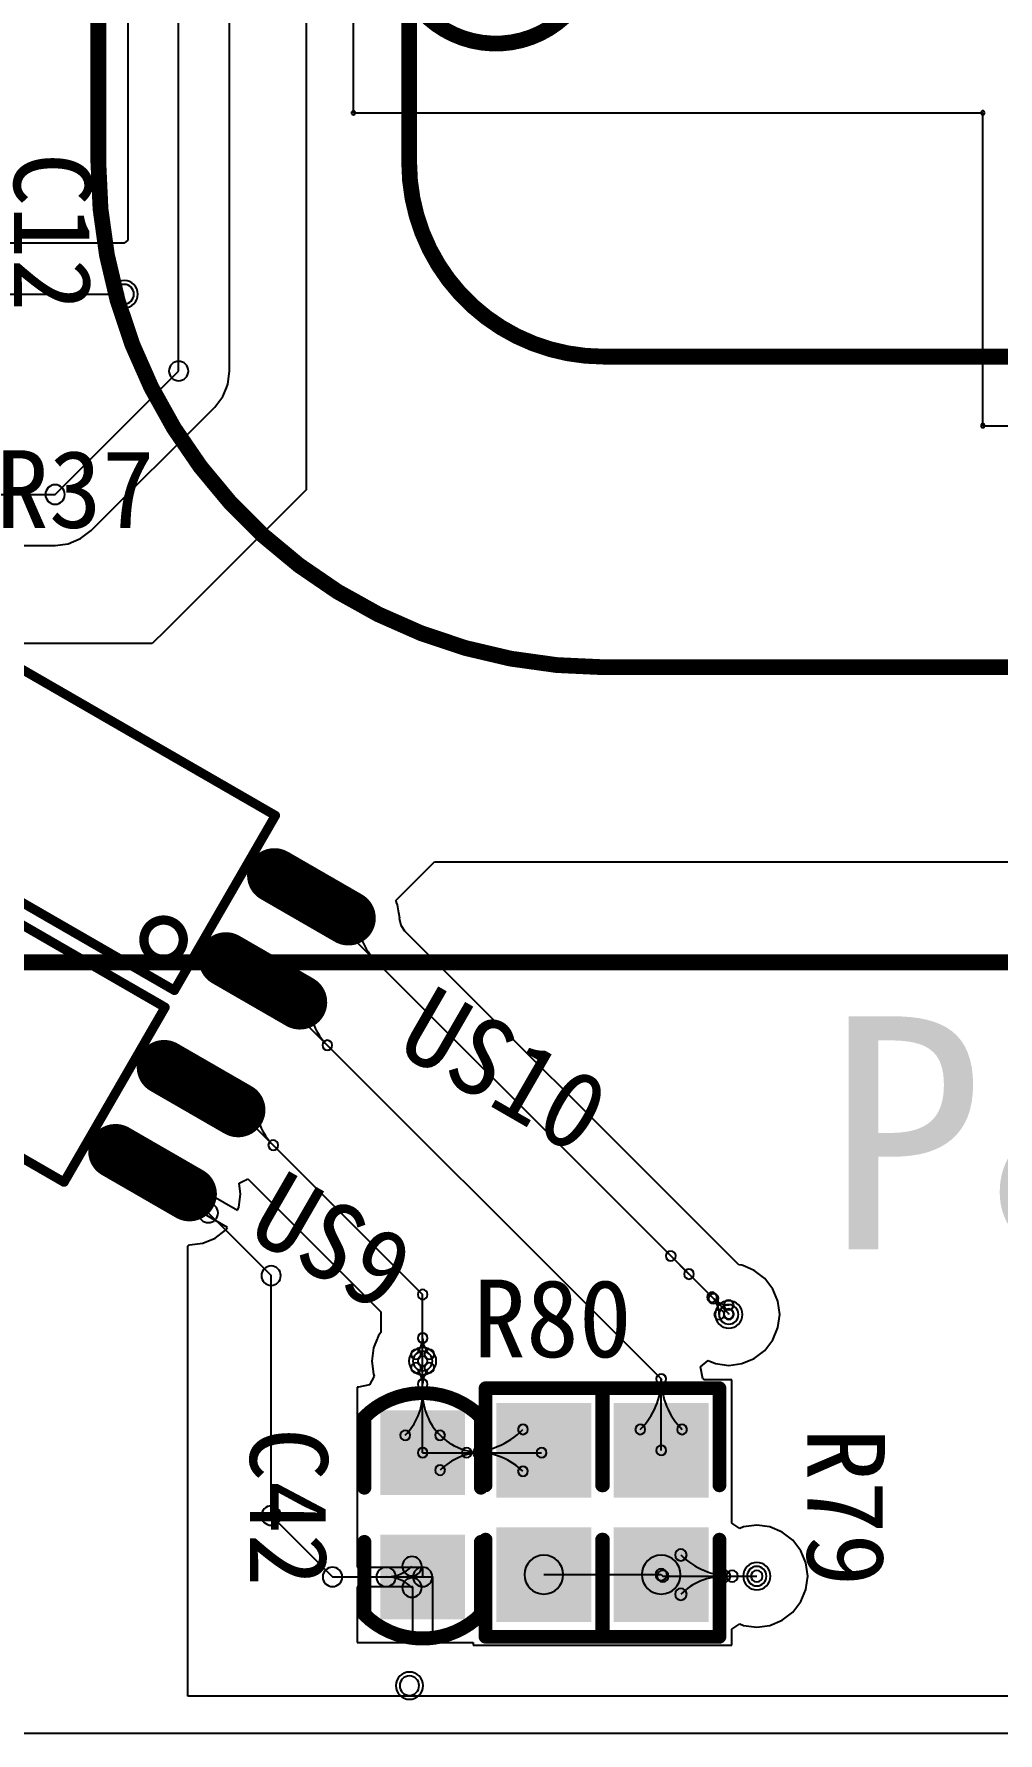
# Model space of a CAD drawing. Header units: inches. Extents: x 32166 to 34772, y 2386 to 4229.
# Drawn here: x 32935 to 32988.6, y 3806.7 to 3901.3 of the extents above; entities that cross this region are included whole.
import ezdxf

# ---------------------------------------------------------------- set-up
doc = ezdxf.new("R2010")
doc.units = ezdxf.units.IN
doc.header["$LTSCALE"] = 0.64311
doc.header["$MEASUREMENT"] = 0
for name, color, linetype in [('KEEPOUTLAYER', 6, 'CONTINUOUS'), ('MULTILAYER', 9, 'CONTINUOUS'), ('TOPLAYER', 1, 'CONTINUOUS'), ('TOPOVERLAY', 2, 'CONTINUOUS'), ('TOPPASTE', 8, 'CONTINUOUS'), ('TOPSOLDER', 216, 'CONTINUOUS')]:
    doc.layers.add(name, color=color, linetype=linetype)
doc.styles.get("Standard").update_dxf_attribs({"font": 'txt', "width": 0.8})

msp = doc.modelspace()

# ---------------------------------------------------------------- linework, layer by layer
at = {"layer": 'KEEPOUTLAYER'}
for p, q in [((32952.737, 3896.873), (32952.737, 3969.797)), ((32952.737, 3896.873), (32987.729, 3896.873)), ((32987.729, 3879.464), (32987.729, 3896.873)), ((32987.729, 3879.464), (33042.722, 3879.464)), ((32893.167, 3806.731), (34340.368, 3806.731))]:
    msp.add_line(p, q, dxfattribs=at)
for centre, start, end in [((32952.737, 3896.873), 0, 180), ((32952.737, 3896.873), 0, 180), ((32952.737, 3896.873), 180, 0), ((32952.737, 3896.873), 180, 0), ((32987.729, 3896.873), 0, 180), ((32987.729, 3896.873), 0, 180), ((32987.729, 3896.873), 180, 0), ((32987.729, 3896.873), 180, 0), ((32987.729, 3879.464), 0, 180), ((32987.729, 3879.464), 0, 180), ((32987.729, 3879.464), 180, 0), ((32987.729, 3879.464), 180, 0)]:
    msp.add_arc(centre, 0.108, start, end, dxfattribs=at)
at = {"layer": 'MULTILAYER'}
for centre, start, end in [((32939.996, 3886.781), 0, 180), ((32939.996, 3886.781), 180, 0), ((32973.605, 3830.016), 0, 180), ((32973.605, 3830.016), 180, 0), ((32956.585, 3827.424), 0, 180), ((32956.585, 3827.424), 180, 0), ((32975.161, 3815.458), 0, 180), ((32975.161, 3815.458), 180, 0), ((32955.85, 3809.367), 0, 180), ((32955.85, 3809.367), 180, 0)]:
    msp.add_arc(centre, 0.54, start, end, dxfattribs=at)
at = {"layer": 'TOPLAYER'}
for p, q in [((32950.105, 3942.423), (32950.105, 3877.882)), ((32943.02, 3882.504), (32943.02, 3904.148)), ((32945.852, 3882.504), (32945.852, 3904.148)), ((32940.188, 3902.975), (32940.188, 3889.782)), ((32940.188, 3889.782), (32939.996, 3889.613)), ((32939.996, 3889.613), (32932.887, 3889.613)), ((32929.369, 3886.781), (32939.996, 3886.781)), ((32936.151, 3875.636), (32943.02, 3882.504)), ((32945.756, 3881.771), (32945.852, 3882.504)), ((32945.473, 3881.088), (32945.673, 3881.571)), ((32945.673, 3881.571), (32945.756, 3881.771)), ((32938.154, 3873.633), (32945.023, 3880.502)), ((32945.023, 3880.502), (32945.473, 3881.088)), ((32950.105, 3877.882), (32950.105, 3875.895)), ((32928.159, 3875.636), (32936.151, 3875.636)), ((32950.105, 3875.895), (32942.286, 3868.076)), ((32937.567, 3873.183), (32938.154, 3873.633)), ((32932.082, 3872.803), (32936.151, 3872.803)), ((32936.151, 3872.803), (32936.884, 3872.9)), ((32936.884, 3872.9), (32937.167, 3873.017)), ((32937.167, 3873.017), (32937.567, 3873.183)), ((32942.286, 3868.076), (32941.551, 3867.341)), ((32941.551, 3867.341), (32931.831, 3867.341)), ((32955.094, 3853.043), (32957.253, 3855.202)), ((32957.253, 3855.202), (33046.182, 3855.202)), ((32950.402, 3853.253), (32950.499, 3853.253)), ((32950.402, 3853.253), (32970.382, 3833.273)), ((32955.124, 3852.971), (32955.094, 3853.043)), ((32955.136, 3852.953), (32955.124, 3852.971)), ((32955.14, 3852.932), (32955.136, 3852.953)), ((32955.195, 3852.798), (32955.14, 3852.932)), ((32955.252, 3852.368), (32955.195, 3852.798)), ((32955.312, 3852.065), (32955.252, 3852.368)), ((32955.304, 3852.055), (32955.312, 3852.065)), ((32955.384, 3851.655), (32955.304, 3852.055)), ((32955.312, 3852.065), (32955.312, 3852.065)), ((32955.586, 3851.351), (32955.384, 3851.655)), ((32955.623, 3851.314), (32955.586, 3851.351)), ((32972.024, 3834.914), (32955.623, 3851.314)), ((32955.623, 3851.314), (32955.623, 3851.314)), ((32955.623, 3851.314), (32955.623, 3851.314)), ((32947.702, 3848.576), (32969.847, 3826.431)), ((32944.7, 3843.014), (32956.585, 3831.129)), ((32941.292, 3837.431), (32941.841, 3838.381)), ((32941.841, 3838.381), (32946.29, 3835.813)), ((32942, 3838.338), (32948.161, 3832.177)), ((32945.741, 3834.863), (32941.292, 3837.431)), ((32946.379, 3837.318), (32946.644, 3837.449)), ((32946.458, 3836.718), (32946.379, 3837.318)), ((32946.644, 3837.449), (32946.815, 3837.533)), ((32946.815, 3837.533), (32946.871, 3837.561)), ((32946.815, 3837.533), (32946.815, 3837.533)), ((32946.871, 3837.561), (32954.263, 3830.168)), ((32946.29, 3835.813), (32946.361, 3835.985)), ((32946.361, 3835.985), (32946.458, 3836.718)), ((32974.162, 3832.775), (32972.024, 3834.914)), ((32943.625, 3833.886), (32944.358, 3833.982)), ((32944.358, 3833.982), (32945.041, 3834.265)), ((32945.041, 3834.265), (32945.628, 3834.715)), ((32945.628, 3834.715), (32945.741, 3834.863)), ((32943.538, 3833.809), (32943.625, 3833.886)), ((32943.538, 3808.773), (32943.538, 3833.809)), ((32970.382, 3833.273), (32971.392, 3832.263)), ((32970.382, 3833.273), (32973.605, 3830.049)), ((32948.161, 3818.828), (32948.161, 3832.177)), ((32974.339, 3832.752), (32974.162, 3832.775)), ((32974.473, 3832.697), (32974.339, 3832.752)), ((32974.494, 3832.692), (32974.473, 3832.697)), ((32974.512, 3832.681), (32974.494, 3832.692)), ((32975.022, 3832.469), (32974.512, 3832.681)), ((32975.608, 3832.019), (32975.022, 3832.469)), ((32956.585, 3827.424), (32956.585, 3831.129)), ((32976.058, 3831.433), (32975.608, 3832.019)), ((32976.341, 3830.749), (32976.058, 3831.433)), ((32954.263, 3830.168), (32954.263, 3829.012)), ((32976.438, 3830.016), (32976.341, 3830.749)), ((32973.605, 3830.016), (32973.605, 3830.049)), ((32976.058, 3828.6), (32976.341, 3829.283)), ((32976.341, 3829.283), (32976.438, 3830.016)), ((32954.06, 3828.668), (32953.849, 3828.157)), ((32954.064, 3828.688), (32954.06, 3828.668)), ((32954.076, 3828.706), (32954.064, 3828.688)), ((32954.132, 3828.841), (32954.076, 3828.706)), ((32954.263, 3829.012), (32954.132, 3828.841)), ((32975.608, 3828.014), (32976.058, 3828.6)), ((32953.849, 3828.157), (32953.752, 3827.424)), ((32953.752, 3827.424), (32953.849, 3826.691)), ((32956.585, 3822.327), (32956.585, 3827.424)), ((32972.034, 3827.104), (32972.459, 3827.452)), ((32972.459, 3827.452), (32972.872, 3827.281)), ((32974.339, 3827.281), (32975.022, 3827.564)), ((32975.022, 3827.564), (32975.608, 3828.014)), ((32953.895, 3826.581), (32953.636, 3826.097)), ((32953.849, 3826.691), (32953.895, 3826.581)), ((32969.847, 3822.456), (32969.847, 3826.431)), ((32972.168, 3826.431), (32972.034, 3827.104)), ((32972.178, 3826.43), (32972.168, 3826.431)), ((32972.222, 3826.379), (32972.178, 3826.43)), ((32972.178, 3826.43), (32972.178, 3826.43)), ((32972.178, 3826.43), (32972.178, 3826.43)), ((32972.178, 3826.43), (32972.178, 3826.43)), ((32972.178, 3826.43), (32972.178, 3826.43)), ((32973.77, 3826.379), (32972.222, 3826.379)), ((32972.872, 3827.281), (32973.605, 3827.184)), ((32973.605, 3827.184), (32974.339, 3827.281)), ((32973.77, 3818.534), (32973.77, 3826.379)), ((32953.024, 3825.975), (32952.936, 3825.975)), ((32952.936, 3825.975), (32952.936, 3818.679)), ((32953.636, 3826.097), (32953.024, 3825.975)), ((32956.585, 3822.327), (32963.194, 3822.327)), ((32948.161, 3818.828), (32951.573, 3815.415)), ((32952.936, 3818.679), (32952.936, 3815.963)), ((32973.77, 3818.415), (32973.77, 3818.534)), ((32974.226, 3818.11), (32973.77, 3818.415)), ((32974.428, 3818.194), (32974.226, 3818.11)), ((32975.161, 3818.29), (32974.428, 3818.194)), ((32975.894, 3818.194), (32975.161, 3818.29)), ((32976.577, 3817.911), (32975.894, 3818.194)), ((32977.163, 3817.461), (32976.577, 3817.911)), ((32977.613, 3816.874), (32977.163, 3817.461)), ((32952.936, 3815.963), (32956.586, 3815.963)), ((32956.586, 3815.963), (32956.586, 3815.416)), ((32977.896, 3816.191), (32977.613, 3816.874)), ((32977.993, 3815.458), (32977.896, 3816.191)), ((32951.573, 3815.415), (32956.585, 3815.415)), ((32956.586, 3815.416), (32957.133, 3815.416)), ((32957.133, 3815.416), (32957.133, 3811.767)), ((32963.324, 3815.544), (32969.847, 3815.544)), ((32969.847, 3815.544), (32969.934, 3815.458)), ((32969.934, 3815.458), (32975.161, 3815.458)), ((32977.896, 3814.725), (32977.993, 3815.458)), ((32956.036, 3814.866), (32952.936, 3814.866)), ((32952.936, 3814.866), (32952.936, 3811.767)), ((32956.036, 3811.767), (32956.036, 3814.866)), ((32977.613, 3814.042), (32977.896, 3814.725)), ((32976.577, 3813.005), (32977.163, 3813.455)), ((32977.163, 3813.455), (32977.613, 3814.042)), ((32973.77, 3812.501), (32974.226, 3812.806)), ((32973.77, 3811.622), (32973.77, 3812.501)), ((32974.226, 3812.806), (32974.428, 3812.722)), ((32974.428, 3812.722), (32975.161, 3812.626)), ((32975.161, 3812.626), (32975.894, 3812.722)), ((32975.894, 3812.722), (32976.577, 3813.005)), ((32952.936, 3811.767), (32956.036, 3811.767)), ((32957.133, 3811.767), (32959.401, 3811.767)), ((32959.401, 3811.767), (32959.401, 3811.622)), ((32959.401, 3811.622), (32973.77, 3811.622)), ((33013.749, 3808.773), (32943.538, 3808.773))]:
    msp.add_line(p, q, dxfattribs=at)
at = {"layer": 'TOPLAYER', "const_width": 2.16}
for points in [[(32948.344, 3854.441), (32952.46, 3852.065)], [(32945.644, 3849.764), (32949.76, 3847.388)], [(32946.325, 3841.394), (32942.21, 3843.77)], [(32943.625, 3836.718), (32939.51, 3839.094)]]:
    msp.add_lwpolyline(points, dxfattribs=at)
at = {"layer": 'TOPLAYER', "const_width": 1.08}
for points in [[(32948.812, 3854.171, 1), (32947.877, 3854.711, 1)], [(32952.927, 3851.795, 1), (32951.992, 3852.335, 1)], [(32946.112, 3849.494, 1), (32945.177, 3850.034, 1)], [(32950.227, 3847.118, 1), (32949.292, 3847.658, 1)], [(32941.742, 3844.04, 1), (32942.678, 3843.5, 1)], [(32945.858, 3841.664, 1), (32946.793, 3841.124, 1)], [(32939.042, 3839.364, 1), (32939.978, 3838.824, 1)], [(32943.158, 3836.988, 1), (32944.093, 3836.448, 1)]]:
    msp.add_lwpolyline(points, format="xyb", close=True, dxfattribs=at)
at = {"layer": 'TOPLAYER'}
for centre, radius, start, end in [((32939.996, 3886.781), 0.54, 0, 180), ((32939.996, 3886.781), 0.54, 0, 180), ((32939.996, 3886.781), 0.54, 180, 0), ((32939.996, 3886.781), 0.54, 180, 0), ((32943.02, 3882.504), 0.54, 0, 180), ((32943.02, 3882.504), 0.54, 0, 180), ((32943.02, 3882.504), 0.54, 180, 0), ((32943.02, 3882.504), 0.54, 180, 0), ((32936.151, 3875.636), 0.54, 0, 180), ((32936.151, 3875.636), 0.54, 0, 180), ((32936.151, 3875.636), 0.54, 180, 0), ((32936.151, 3875.636), 0.54, 180, 0), ((32950.402, 3853.253), 0.274, 0, 180), ((32950.402, 3853.253), 0.274, 0, 180), ((32950.402, 3853.253), 0.274, 180, 0), ((32950.402, 3853.253), 0.274, 180, 0), ((32950.499, 3853.253), 0.274, 0, 180), ((32950.499, 3853.253), 0.274, 180, 0), ((32952.991, 3852.065), 0.274, 0, 180), ((32952.991, 3852.065), 0.274, 0, 180), ((32952.991, 3852.065), 0.274, 180, 0), ((32952.991, 3852.065), 0.274, 180, 0), ((32956.373, 3852.065), 3.382, 180.00016, 225.00016), ((32956.373, 3852.065), 3.382, 180.00016, 225.00016), ((32953.982, 3849.673), 0.274, 0, 180), ((32953.982, 3849.673), 0.274, 0, 180), ((32953.982, 3849.673), 0.274, 180, 0), ((32953.982, 3849.673), 0.274, 180, 0), ((32947.702, 3848.576), 0.274, 0, 180), ((32947.702, 3848.576), 0.274, 180, 0), ((32950.291, 3847.388), 0.274, 0, 180), ((32950.291, 3847.388), 0.274, 0, 180), ((32950.291, 3847.388), 0.274, 180, 0), ((32950.291, 3847.388), 0.274, 180, 0), ((32953.673, 3847.388), 3.382, 180.00016, 225.00016), ((32953.673, 3847.388), 3.382, 180.00016, 225.00016), ((32951.282, 3844.996), 0.274, 0, 180), ((32951.282, 3844.996), 0.274, 0, 180), ((32951.282, 3844.996), 0.274, 180, 0), ((32951.282, 3844.996), 0.274, 180, 0), ((32944.7, 3843.014), 0.274, 0, 180), ((32944.7, 3843.014), 0.274, 180, 0), ((32947.289, 3841.826), 0.274, 0, 180), ((32947.289, 3841.826), 0.274, 0, 180), ((32947.289, 3841.826), 0.274, 180, 0), ((32947.289, 3841.826), 0.274, 180, 0), ((32950.671, 3841.826), 3.382, 180.00016, 225.00016), ((32950.671, 3841.826), 3.382, 180.00016, 225.00016), ((32948.279, 3839.435), 0.274, 0, 180), ((32948.279, 3839.435), 0.274, 0, 180), ((32942, 3838.338), 0.54, 0, 180), ((32948.279, 3839.435), 0.274, 180, 0), ((32948.279, 3839.435), 0.274, 180, 0), ((32942, 3838.338), 0.54, 180, 0), ((32944.057, 3837.15), 0.54, 0, 180), ((32944.057, 3837.15), 0.54, 0, 180), ((32944.057, 3837.15), 0.54, 180, 0), ((32944.057, 3837.15), 0.54, 180, 0), ((32946.157, 3837.15), 2.1, 180.00003, 225.00003), ((32946.157, 3837.15), 2.1, 180.00003, 225.00003), ((32944.672, 3835.665), 0.54, 0, 180), ((32944.672, 3835.665), 0.54, 0, 180), ((32944.672, 3835.665), 0.54, 180, 0), ((32944.672, 3835.665), 0.54, 180, 0), ((32970.382, 3833.273), 0.274, 0, 180), ((32970.382, 3833.273), 0.274, 0, 180), ((32970.382, 3833.273), 0.274, 0, 180), ((32970.382, 3833.273), 0.274, 180, 0), ((32970.382, 3833.273), 0.274, 180, 0), ((32970.382, 3833.273), 0.274, 180, 0), ((32948.161, 3832.177), 0.54, 0, 180), ((32948.161, 3832.177), 0.54, 0, 180), ((32948.161, 3832.177), 0.54, 180, 0), ((32948.161, 3832.177), 0.54, 180, 0), ((32971.392, 3832.263), 0.274, 0, 180), ((32971.392, 3832.263), 0.274, 180, 0), ((32956.585, 3831.129), 0.274, 0, 180), ((32956.585, 3831.129), 0.274, 0, 180), ((32956.585, 3831.129), 0.274, 180, 0), ((32956.585, 3831.129), 0.274, 180, 0), ((32972.675, 3830.98), 0.274, 0, 180), ((32972.675, 3830.98), 0.274, 0, 180), ((32972.754, 3830.9), 0.274, 0, 180), ((32972.754, 3830.9), 0.274, 0, 180), ((32972.675, 3830.98), 0.274, 180, 0), ((32972.675, 3830.98), 0.274, 180, 0), ((32972.754, 3830.9), 0.274, 180, 0), ((32972.754, 3830.9), 0.274, 180, 0), ((32971.712, 3830.016), 1.362, 0.00003, 45.00003), ((32971.712, 3830.016), 1.362, 0.00003, 45.00003), ((32973.605, 3831.751), 1.204, 225.00041, 270.00041), ((32973.605, 3831.751), 1.204, 225.00041, 270.00041), ((32973.074, 3830.016), 0.274, 0, 180), ((32973.074, 3830.016), 0.274, 0, 180), ((32973.605, 3830.016), 0.54, 0, 180), ((32973.605, 3830.548), 0.274, 0, 180), ((32973.605, 3830.548), 0.274, 0, 180), ((32973.605, 3830.548), 0.274, 180, 0), ((32973.605, 3830.548), 0.274, 180, 0), ((32973.605, 3830.049), 0.274, 0, 180), ((32973.605, 3830.049), 0.274, 0, 180), ((32973.605, 3830.016), 0.274, 0, 180), ((32973.074, 3830.016), 0.274, 180, 0), ((32973.074, 3830.016), 0.274, 180, 0), ((32973.605, 3830.016), 0.54, 180, 0), ((32973.605, 3830.049), 0.274, 180, 0), ((32973.605, 3830.049), 0.274, 180, 0), ((32973.605, 3830.016), 0.274, 180, 0), ((32955.302, 3828.707), 1.283, 314.99963, 359.99963), ((32955.302, 3828.707), 1.283, 314.99963, 359.99963), ((32956.585, 3828.707), 0.274, 0, 180), ((32956.585, 3828.707), 0.274, 0, 180), ((32956.585, 3828.707), 0.274, 0, 180), ((32956.585, 3828.707), 0.274, 0, 180), ((32956.585, 3828.707), 0.274, 180, 0), ((32956.585, 3828.707), 0.274, 180, 0), ((32956.585, 3828.707), 0.274, 180, 0), ((32956.585, 3828.707), 0.274, 180, 0), ((32957.868, 3828.707), 1.283, 180.00037, 225.00037), ((32957.868, 3828.707), 1.283, 180.00037, 225.00037), ((32956.209, 3827.8), 0.274, 0, 180), ((32956.209, 3827.8), 0.274, 0, 180), ((32956.209, 3827.8), 0.274, 180, 0), ((32956.209, 3827.8), 0.274, 180, 0), ((32956.209, 3827.049), 0.274, 0, 180), ((32956.209, 3827.049), 0.274, 0, 180), ((32956.585, 3827.424), 0.54, 0, 180), ((32956.585, 3827.424), 0.54, 180, 0), ((32956.585, 3827.424), 0.274, 0, 180), ((32956.585, 3827.424), 0.274, 0, 180), ((32956.585, 3827.424), 0.274, 180, 0), ((32956.585, 3827.424), 0.274, 180, 0), ((32956.96, 3827.8), 0.274, 0, 180), ((32956.96, 3827.8), 0.274, 0, 180), ((32956.96, 3827.8), 0.274, 180, 0), ((32956.96, 3827.8), 0.274, 180, 0), ((32956.96, 3827.049), 0.274, 0, 180), ((32956.96, 3827.049), 0.274, 0, 180), ((32956.209, 3827.049), 0.274, 180, 0), ((32956.209, 3827.049), 0.274, 180, 0), ((32955.302, 3826.142), 1.283, 0.00037, 45.00037), ((32955.302, 3826.142), 1.283, 0.00037, 45.00037), ((32956.585, 3826.142), 0.274, 0, 180), ((32956.585, 3826.142), 0.274, 0, 180), ((32956.585, 3826.142), 0.274, 0, 180), ((32956.585, 3826.142), 0.274, 0, 180), ((32957.868, 3826.142), 1.283, 134.99963, 179.99963), ((32957.868, 3826.142), 1.283, 134.99963, 179.99963), ((32956.96, 3827.049), 0.274, 180, 0), ((32956.96, 3827.049), 0.274, 180, 0), ((32965.874, 3826.43), 3.974, 315, 0), ((32965.874, 3826.43), 3.974, 315, 0), ((32969.847, 3826.431), 0.274, 0, 180), ((32969.847, 3826.431), 0.274, 0, 180), ((32969.847, 3826.43), 0.274, 0, 180), ((32969.847, 3826.43), 0.274, 0, 180), ((32969.847, 3826.43), 0.274, 0, 180), ((32969.847, 3826.43), 0.274, 0, 180), ((32969.847, 3826.431), 0.274, 180, 0), ((32969.847, 3826.431), 0.274, 180, 0), ((32969.847, 3826.43), 0.274, 180, 0), ((32969.847, 3826.43), 0.274, 180, 0), ((32969.847, 3826.43), 0.274, 180, 0), ((32969.847, 3826.43), 0.274, 180, 0), ((32973.821, 3826.43), 3.974, 180, 225), ((32973.821, 3826.43), 3.974, 180, 225), ((32953.273, 3825.638), 3.311, 315.00014, 0.00014), ((32953.273, 3825.638), 3.311, 315.00014, 0.00014), ((32956.585, 3826.142), 0.274, 180, 0), ((32956.585, 3826.142), 0.274, 180, 0), ((32956.585, 3826.142), 0.274, 180, 0), ((32956.585, 3826.142), 0.274, 180, 0), ((32956.585, 3825.638), 0.274, 0, 180), ((32956.585, 3825.638), 0.274, 0, 180), ((32956.585, 3825.638), 0.274, 0, 180), ((32956.585, 3825.638), 0.274, 0, 180), ((32956.585, 3825.638), 0.274, 180, 0), ((32956.585, 3825.638), 0.274, 180, 0), ((32956.585, 3825.638), 0.274, 180, 0), ((32956.585, 3825.638), 0.274, 180, 0), ((32959.896, 3825.638), 3.311, 179.99986, 224.99986), ((32959.896, 3825.638), 3.311, 179.99986, 224.99986), ((32955.615, 3823.297), 0.274, 0, 180), ((32955.615, 3823.297), 0.274, 0, 180), ((32957.555, 3823.297), 0.274, 0, 180), ((32957.555, 3823.297), 0.274, 0, 180), ((32957.555, 3823.297), 0.274, 0, 180), ((32957.555, 3823.297), 0.274, 0, 180), ((32959.037, 3826.743), 4.416, 270.00002, 315.00002), ((32959.037, 3826.743), 4.416, 270.00002, 315.00002), ((32962.16, 3823.62), 0.274, 0, 180), ((32962.16, 3823.62), 0.274, 0, 180), ((32962.16, 3823.62), 0.274, 180, 0), ((32962.16, 3823.62), 0.274, 180, 0), ((32968.683, 3823.62), 0.274, 0, 180), ((32968.683, 3823.62), 0.274, 0, 180), ((32968.683, 3823.62), 0.274, 180, 0), ((32968.683, 3823.62), 0.274, 180, 0), ((32971.011, 3823.62), 0.274, 0, 180), ((32971.011, 3823.62), 0.274, 0, 180), ((32971.011, 3823.62), 0.274, 180, 0), ((32971.011, 3823.62), 0.274, 180, 0), ((32955.615, 3823.297), 0.274, 180, 0), ((32955.615, 3823.297), 0.274, 180, 0), ((32956.585, 3822.327), 0.274, 0, 180), ((32956.585, 3822.327), 0.274, 0, 180), ((32957.555, 3823.297), 0.274, 180, 0), ((32957.555, 3823.297), 0.274, 180, 0), ((32957.555, 3823.297), 0.274, 180, 0), ((32957.555, 3823.297), 0.274, 180, 0), ((32959.896, 3825.638), 3.311, 225.00014, 270.00014), ((32959.896, 3825.638), 3.311, 225.00014, 270.00014), ((32959.037, 3822.327), 0.274, 0, 180), ((32959.037, 3822.327), 0.274, 0, 180), ((32959.663, 3822.327), 0.274, 0, 180), ((32959.663, 3822.327), 0.274, 0, 180), ((32959.896, 3822.327), 0.274, 0, 180), ((32959.896, 3822.327), 0.274, 0, 180), ((32959.896, 3822.327), 0.274, 0, 180), ((32959.896, 3822.327), 0.274, 0, 180), ((32963.194, 3822.327), 0.274, 0, 180), ((32969.847, 3822.456), 0.274, 0, 180), ((32956.585, 3822.327), 0.274, 180, 0), ((32956.585, 3822.327), 0.274, 180, 0), ((32959.896, 3819.016), 3.311, 89.99986, 134.99986), ((32959.896, 3819.016), 3.311, 89.99986, 134.99986), ((32959.037, 3822.327), 0.274, 180, 0), ((32959.037, 3822.327), 0.274, 180, 0), ((32959.663, 3822.327), 0.274, 180, 0), ((32959.663, 3822.327), 0.274, 180, 0), ((32959.896, 3822.327), 0.274, 180, 0), ((32959.896, 3822.327), 0.274, 180, 0), ((32959.896, 3822.327), 0.274, 180, 0), ((32959.896, 3822.327), 0.274, 180, 0), ((32959.663, 3818.796), 3.531, 45.00003, 90.00003), ((32959.663, 3818.796), 3.531, 45.00003, 90.00003), ((32963.194, 3822.327), 0.274, 180, 0), ((32969.847, 3822.456), 0.274, 180, 0), ((32957.555, 3821.357), 0.274, 0, 180), ((32957.555, 3821.357), 0.274, 0, 180), ((32957.555, 3821.357), 0.274, 180, 0), ((32957.555, 3821.357), 0.274, 180, 0), ((32962.16, 3821.293), 0.274, 0, 180), ((32962.16, 3821.293), 0.274, 0, 180), ((32962.16, 3821.293), 0.274, 180, 0), ((32962.16, 3821.293), 0.274, 180, 0), ((32948.161, 3818.828), 0.54, 0, 180), ((32948.161, 3818.828), 0.54, 0, 180), ((32948.161, 3818.828), 0.54, 180, 0), ((32948.161, 3818.828), 0.54, 180, 0), ((32970.941, 3816.638), 0.324, 0, 180), ((32970.941, 3816.638), 0.324, 0, 180), ((32954.556, 3817.443), 2.029, 270.00022, 315.00022), ((32954.556, 3817.443), 2.029, 270.00022, 315.00022), ((32955.991, 3816.009), 0.54, 0, 180), ((32955.991, 3816.009), 0.54, 0, 180), ((32955.991, 3816.009), 0.54, 180, 0), ((32955.991, 3816.009), 0.54, 180, 0), ((32963.324, 3815.544), 1.08, 0, 180), ((32969.847, 3815.544), 1.08, 0, 180), ((32970.941, 3816.638), 0.324, 180, 0), ((32970.941, 3816.638), 0.324, 180, 0), ((32973.789, 3819.487), 4.029, 225.00006, 270.00006), ((32973.789, 3819.487), 4.029, 225.00006, 270.00006), ((32975.161, 3815.458), 0.54, 0, 180), ((32951.573, 3815.415), 0.54, 0, 180), ((32951.573, 3815.415), 0.54, 0, 180), ((32951.573, 3815.415), 0.54, 180, 0), ((32951.573, 3815.415), 0.54, 180, 0), ((32954.556, 3815.415), 0.54, 0, 180), ((32954.556, 3815.415), 0.54, 0, 180), ((32954.556, 3815.415), 0.54, 0, 180), ((32954.556, 3815.415), 0.54, 0, 180), ((32954.556, 3815.415), 0.54, 180, 0), ((32954.556, 3815.415), 0.54, 180, 0), ((32954.556, 3815.415), 0.54, 180, 0), ((32954.556, 3815.415), 0.54, 180, 0), ((32954.556, 3813.386), 2.029, 44.99978, 89.99978), ((32954.556, 3813.386), 2.029, 44.99978, 89.99978), ((32955.991, 3814.821), 0.54, 0, 180), ((32955.991, 3814.821), 0.54, 0, 180), ((32956.585, 3815.415), 0.54, 0, 180), ((32956.585, 3815.415), 0.54, 180, 0), ((32963.324, 3815.544), 1.08, 180, 0), ((32969.847, 3815.544), 1.08, 180, 0), ((32969.847, 3815.544), 0.324, 0, 180), ((32969.847, 3815.544), 0.324, 180, 0), ((32969.934, 3815.458), 0.324, 0, 180), ((32969.934, 3815.458), 0.324, 0, 180), ((32969.934, 3815.458), 0.324, 180, 0), ((32969.934, 3815.458), 0.324, 180, 0), ((32973.372, 3812.019), 3.439, 89.99993, 134.99993), ((32973.372, 3812.019), 3.439, 89.99993, 134.99993), ((32973.372, 3815.458), 0.324, 0, 180), ((32973.372, 3815.458), 0.324, 0, 180), ((32973.372, 3815.458), 0.324, 180, 0), ((32973.372, 3815.458), 0.324, 180, 0), ((32973.789, 3815.458), 0.324, 0, 180), ((32973.789, 3815.458), 0.324, 0, 180), ((32973.789, 3815.458), 0.324, 180, 0), ((32973.789, 3815.458), 0.324, 180, 0), ((32975.161, 3815.458), 0.54, 180, 0), ((32975.161, 3815.458), 0.324, 0, 180), ((32975.161, 3815.458), 0.324, 180, 0), ((32955.991, 3814.821), 0.54, 180, 0), ((32955.991, 3814.821), 0.54, 180, 0), ((32970.941, 3814.451), 0.324, 0, 180), ((32970.941, 3814.451), 0.324, 0, 180), ((32970.941, 3814.451), 0.324, 180, 0), ((32970.941, 3814.451), 0.324, 180, 0), ((32955.85, 3809.367), 0.54, 0, 180), ((32955.85, 3809.367), 0.54, 180, 0)]:
    msp.add_arc(centre, radius, start, end, dxfattribs=at)
for points in [[(32965.518, 3820.262), (32965.518, 3824.651), (32961.129, 3820.262), (32961.129, 3824.651)], [(32972.042, 3820.262), (32972.042, 3824.651), (32967.653, 3820.262), (32967.653, 3824.651)], [(32954.664, 3824.247), (32954.664, 3820.407), (32958.505, 3824.247), (32958.505, 3820.407)], [(32954.664, 3817.335), (32954.664, 3813.495), (32958.505, 3817.335), (32958.505, 3813.495)], [(32965.518, 3813.35), (32965.518, 3817.739), (32961.129, 3813.35), (32961.129, 3817.739)], [(32972.042, 3813.35), (32972.042, 3817.739), (32967.653, 3813.35), (32967.653, 3817.739)]]:
    msp.add_solid(points, dxfattribs=at)
at = {"layer": 'TOPOVERLAY'}
for points, const_width in [([(32938.556, 3894.106), (32938.556, 3955.45)], 0.878), ([(32955.836, 3894.106), (32955.836, 3955.45)], 0.878), ([(32966.636, 3883.306), (33062.972, 3883.306)], 0.878), ([(32931.938, 3867.28), (32948.399, 3857.776)], 0.518), ([(32966.636, 3866.026), (33062.972, 3866.026)], 0.878), ([(32926.322, 3857.553), (32942.783, 3848.049)], 0.518), ([(32942.783, 3848.049), (32948.399, 3857.776)], 0.518), ([(32925.804, 3856.61), (32942.265, 3847.106)], 0.518), ([(32930.996, 3849.61), (33098.612, 3849.61)], 0.878), ([(32936.649, 3837.378), (32942.265, 3847.106)], 0.518), ([(32920.188, 3846.882), (32936.649, 3837.378)], 0.518), ([(32960.084, 3820.512), (32960.084, 3825.912)], 0.768), ([(32960.084, 3825.912), (32966.564, 3825.912)], 0.768), ([(32966.564, 3820.512), (32966.564, 3825.912)], 0.768), ([(32966.607, 3820.512), (32966.607, 3825.912)], 0.768), ([(32966.607, 3825.912), (32973.087, 3825.912)], 0.768), ([(32973.087, 3820.512), (32973.087, 3825.912)], 0.768), ([(32953.345, 3820.383), (32953.345, 3824.302)], 0.778), ([(32959.825, 3820.383), (32959.825, 3824.302)], 0.778), ([(32960.084, 3812.088), (32960.084, 3817.488)], 0.768), ([(32966.564, 3812.088), (32966.564, 3817.488)], 0.768), ([(32966.607, 3812.088), (32966.607, 3817.488)], 0.768), ([(32973.087, 3812.088), (32973.087, 3817.488)], 0.768), ([(32953.345, 3813.329), (32953.345, 3817.359)], 0.778), ([(32959.825, 3813.329), (32959.825, 3817.359)], 0.778), ([(32960.084, 3812.088), (32966.564, 3812.088)], 0.768), ([(32966.607, 3812.088), (32973.087, 3812.088)], 0.768)]:
    msp.add_lwpolyline(points, dxfattribs=dict(at, const_width=const_width))
for points, const_width in [([(32964.85, 3902.608, -1), (32956.452, 3910.067)], 0.878), ([(32966.636, 3866.026, -0.414214), (32938.556, 3894.106)], 0.878), ([(32966.636, 3883.306, -0.414214), (32955.836, 3894.106)], 0.878), ([(32953.345, 3824.302, -0.414214), (32959.825, 3824.302)], 0.778), ([(32959.825, 3813.329, -0.414214), (32953.345, 3813.329)], 0.778)]:
    msp.add_lwpolyline(points, format="xyb", dxfattribs=dict(at, const_width=const_width))
for points, const_width in [([(32938.556, 3894.325, 1), (32938.556, 3893.886, 1)], 0.439), ([(32938.556, 3894.325, 1), (32938.556, 3893.886, 1)], 0.439), ([(32955.836, 3894.325, 1), (32955.836, 3893.886, 1)], 0.439), ([(32955.836, 3894.325, 1), (32955.836, 3893.886, 1)], 0.439), ([(32966.636, 3883.525, 1), (32966.636, 3883.086, 1)], 0.439), ([(32966.636, 3883.525, 1), (32966.636, 3883.086, 1)], 0.439), ([(32966.636, 3866.245, 1), (32966.636, 3865.806, 1)], 0.439), ([(32966.636, 3866.245, 1), (32966.636, 3865.806, 1)], 0.439), ([(32948.512, 3857.711, 1), (32948.287, 3857.841, 1)], 0.259), ([(32948.512, 3857.711, 1), (32948.287, 3857.841, 1)], 0.259), ([(32941.235, 3851.413, 1), (32943.13, 3850.319, 1)], 0.518), ([(32941.347, 3851.348, 1), (32941.123, 3851.478, 1)], 0.259), ([(32943.242, 3850.254, 1), (32943.018, 3850.384, 1)], 0.259), ([(32942.896, 3847.984, 1), (32942.671, 3848.114, 1)], 0.259), ([(32942.896, 3847.984, 1), (32942.671, 3848.114, 1)], 0.259), ([(32942.153, 3847.17, 1), (32942.377, 3847.041, 1)], 0.259), ([(32942.153, 3847.17, 1), (32942.377, 3847.041, 1)], 0.259), ([(32936.537, 3837.443, 1), (32936.761, 3837.314, 1)], 0.259), ([(32936.537, 3837.443, 1), (32936.761, 3837.314, 1)], 0.259), ([(32959.892, 3825.912, 1), (32960.276, 3825.912, 1)], 0.384), ([(32959.892, 3825.912, 1), (32960.276, 3825.912, 1)], 0.384), ([(32966.372, 3825.912, 1), (32966.756, 3825.912, 1)], 0.384), ([(32966.372, 3825.912, 1), (32966.756, 3825.912, 1)], 0.384), ([(32966.415, 3825.912, 1), (32966.799, 3825.912, 1)], 0.384), ([(32966.415, 3825.912, 1), (32966.799, 3825.912, 1)], 0.384), ([(32972.895, 3825.912, 1), (32973.279, 3825.912, 1)], 0.384), ([(32972.895, 3825.912, 1), (32973.279, 3825.912, 1)], 0.384), ([(32953.539, 3824.302, 1), (32953.15, 3824.302, 1)], 0.389), ([(32953.539, 3824.302, 1), (32953.15, 3824.302, 1)], 0.389), ([(32960.019, 3824.302, 1), (32959.63, 3824.302, 1)], 0.389), ([(32960.019, 3824.302, 1), (32959.63, 3824.302, 1)], 0.389), ([(32953.539, 3820.383, 1), (32953.15, 3820.383, 1)], 0.389), ([(32960.019, 3820.383, 1), (32959.63, 3820.383, 1)], 0.389), ([(32959.892, 3820.512, 1), (32960.276, 3820.512, 1)], 0.384), ([(32966.372, 3820.512, 1), (32966.756, 3820.512, 1)], 0.384), ([(32966.415, 3820.512, 1), (32966.799, 3820.512, 1)], 0.384), ([(32972.895, 3820.512, 1), (32973.279, 3820.512, 1)], 0.384), ([(32959.892, 3817.488, 1), (32960.276, 3817.488, 1)], 0.384), ([(32966.372, 3817.488, 1), (32966.756, 3817.488, 1)], 0.384), ([(32966.415, 3817.488, 1), (32966.799, 3817.488, 1)], 0.384), ([(32972.895, 3817.488, 1), (32973.279, 3817.488, 1)], 0.384), ([(32953.539, 3817.359, 1), (32953.15, 3817.359, 1)], 0.389), ([(32960.019, 3817.359, 1), (32959.63, 3817.359, 1)], 0.389), ([(32953.539, 3813.329, 1), (32953.15, 3813.329, 1)], 0.389), ([(32953.539, 3813.329, 1), (32953.15, 3813.329, 1)], 0.389), ([(32960.019, 3813.329, 1), (32959.63, 3813.329, 1)], 0.389), ([(32960.019, 3813.329, 1), (32959.63, 3813.329, 1)], 0.389), ([(32959.892, 3812.088, 1), (32960.276, 3812.088, 1)], 0.384), ([(32959.892, 3812.088, 1), (32960.276, 3812.088, 1)], 0.384), ([(32966.372, 3812.088, 1), (32966.756, 3812.088, 1)], 0.384), ([(32966.372, 3812.088, 1), (32966.756, 3812.088, 1)], 0.384), ([(32966.415, 3812.088, 1), (32966.799, 3812.088, 1)], 0.384), ([(32966.415, 3812.088, 1), (32966.799, 3812.088, 1)], 0.384), ([(32972.895, 3812.088, 1), (32973.279, 3812.088, 1)], 0.384), ([(32972.895, 3812.088, 1), (32973.279, 3812.088, 1)], 0.384)]:
    msp.add_lwpolyline(points, format="xyb", close=True, dxfattribs=dict(at, const_width=const_width))
at = {"layer": 'TOPPASTE', "const_width": 2.16}
for points in [[(32948.344, 3854.441), (32952.46, 3852.065)], [(32945.644, 3849.764), (32949.76, 3847.388)], [(32946.325, 3841.394), (32942.21, 3843.77)], [(32943.625, 3836.718), (32939.51, 3839.094)]]:
    msp.add_lwpolyline(points, dxfattribs=at)
at = {"layer": 'TOPPASTE', "const_width": 1.08}
for points in [[(32948.812, 3854.171, 1), (32947.877, 3854.711, 1)], [(32952.927, 3851.795, 1), (32951.992, 3852.335, 1)], [(32946.112, 3849.494, 1), (32945.177, 3850.034, 1)], [(32950.227, 3847.118, 1), (32949.292, 3847.658, 1)], [(32941.742, 3844.04, 1), (32942.678, 3843.5, 1)], [(32945.858, 3841.664, 1), (32946.793, 3841.124, 1)], [(32939.042, 3839.364, 1), (32939.978, 3838.824, 1)], [(32943.158, 3836.988, 1), (32944.093, 3836.448, 1)]]:
    msp.add_lwpolyline(points, format="xyb", close=True, dxfattribs=at)
at = {"layer": 'TOPPASTE'}
for points in [[(32965.518, 3820.262), (32965.518, 3824.651), (32961.129, 3820.262), (32961.129, 3824.651)], [(32972.042, 3820.262), (32972.042, 3824.651), (32967.653, 3820.262), (32967.653, 3824.651)], [(32954.664, 3824.247), (32954.664, 3820.407), (32958.505, 3824.247), (32958.505, 3820.407)], [(32954.664, 3817.335), (32954.664, 3813.495), (32958.505, 3817.335), (32958.505, 3813.495)], [(32965.518, 3813.35), (32965.518, 3817.739), (32961.129, 3813.35), (32961.129, 3817.739)], [(32972.042, 3813.35), (32972.042, 3817.739), (32967.653, 3813.35), (32967.653, 3817.739)]]:
    msp.add_solid(points, dxfattribs=at)
at = {"layer": 'TOPSOLDER', "const_width": 3.038}
for points in [[(32948.344, 3854.441), (32952.46, 3852.065)], [(32945.644, 3849.764), (32949.76, 3847.388)], [(32946.325, 3841.394), (32942.21, 3843.77)], [(32943.625, 3836.718), (32939.51, 3839.094)]]:
    msp.add_lwpolyline(points, dxfattribs=at)
at = {"layer": 'TOPSOLDER', "const_width": 1.519}
for points in [[(32949.002, 3854.061, 1), (32947.687, 3854.82, 1)], [(32953.117, 3851.685, 1), (32951.802, 3852.444, 1)], [(32946.302, 3849.384, 1), (32944.987, 3850.144, 1)], [(32950.417, 3847.008, 1), (32949.102, 3847.768, 1)], [(32941.552, 3844.15, 1), (32942.868, 3843.391, 1)], [(32945.668, 3841.774, 1), (32946.983, 3841.015, 1)], [(32938.852, 3839.474, 1), (32940.168, 3838.714, 1)], [(32942.968, 3837.098, 1), (32944.283, 3836.338, 1)]]:
    msp.add_lwpolyline(points, format="xyb", close=True, dxfattribs=at)
at = {"layer": 'TOPSOLDER'}
for centre, start, end in [((32939.996, 3886.781), 0, 180), ((32939.996, 3886.781), 180, 0), ((32973.605, 3830.016), 0, 180), ((32973.605, 3830.016), 180, 0), ((32956.585, 3827.424), 0, 180), ((32956.585, 3827.424), 180, 0), ((32975.161, 3815.458), 0, 180), ((32975.161, 3815.458), 180, 0), ((32955.85, 3809.367), 0, 180), ((32955.85, 3809.367), 180, 0)]:
    msp.add_arc(centre, 0.759, start, end, dxfattribs=at)
for points in [[(32954.226, 3824.686), (32954.226, 3819.968), (32958.944, 3824.686), (32958.944, 3819.968)], [(32965.957, 3819.823), (32965.957, 3825.09), (32960.69, 3819.823), (32960.69, 3825.09)], [(32972.481, 3819.823), (32972.481, 3825.09), (32967.214, 3819.823), (32967.214, 3825.09)], [(32965.957, 3812.911), (32965.957, 3818.178), (32960.69, 3812.911), (32960.69, 3818.178)], [(32972.481, 3812.911), (32972.481, 3818.178), (32967.214, 3812.911), (32967.214, 3818.178)], [(32954.226, 3817.774), (32954.226, 3813.056), (32958.944, 3817.774), (32958.944, 3813.056)]]:
    msp.add_solid(points, dxfattribs=at)

# ---------------------------------------------------------------- texts
at = {"layer": 'TOPOVERLAY'}
for s, height, rotation, p in [('C12', 4.32, 270, (32933.861, 3894.644)), ('R37', 4.32, 360, (32932.868, 3873.778)), ('US10', 4.32, 330, (32954.986, 3844.704)), ('P8', 12.96, 360, (32979.006, 3833.645)), ('US9', 4.32, 330, (32946.692, 3834.423)), ('R80', 4.32, 360, (32959.393, 3827.64)), ('C42', 4.32, 270, (32946.994, 3823.709)), ('R79', 4.32, 270, (32977.969, 3823.709))]:
    msp.add_text(s, height=height, rotation=rotation, dxfattribs=at).set_placement(p)

doc.saveas('drawing.dxf')
